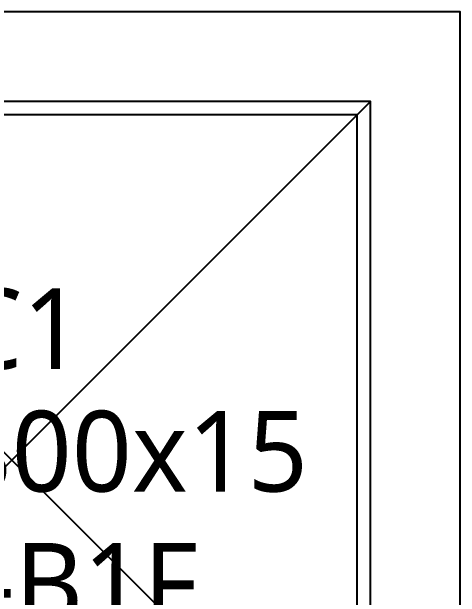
# Model space of a CAD drawing. Header units: millimetres. Extents: x -26983 to 60590, y 825 to 42375.
# Drawn here: x 58029.13 to 58038.91, y 17701.21 to 17713.99 of the extents above; entities that cross this region are included whole.
import ezdxf
from ezdxf.enums import TextEntityAlignment as Align

# ---------------------------------------------------------------- set-up
doc = ezdxf.new("R2010")
doc.units = ezdxf.units.MM
doc.header["$LTSCALE"] = 100
doc.header["$MEASUREMENT"] = 0
doc.layers.get('0').update_dxf_attribs({"linetype": 'CONTINUOUS'})
doc.layers.get('Defpoints').update_dxf_attribs({"color": 171, "linetype": 'CONTINUOUS'})
doc.layers.add('#프레임 라인', color=189, linetype='CONTINUOUS', plot=False)
doc.layers.add('ELE9', color=9, linetype='CONTINUOUS')
doc.styles.add('TE', font='malgun_0.ttf')

# ---------------------------------------------------------------- blocks, each defined once
blk = doc.blocks.new('C1-B2-B1')
at = {"layer": '#프레임 라인', "ltscale": 0.1}
blk.add_lwpolyline([(-500.05, -500), (499.95, -500), (499.95, 500), (-500.05, 500)], close=True, dxfattribs=at)
for points in [[(-400, -400), (400, -400), (400, 400), (-400, 400)], [(-385, -385), (385, -385), (385, 385), (-385, 385)]]:
    blk.add_lwpolyline(points, close=True)
at = {"layer": 'Defpoints', "ltscale": 10000}
for p, q in [((-400, -400), (400, 400)), ((400, -400), (-400, 400))]:
    blk.add_line(p, q, dxfattribs=at)
at = {"layer": 'Defpoints', "style": 'TE'}
for s, p in [('C1', (8.52, 101.54)), ('800x800x15', (-0.09, -35.09)), ('B2-B1F', (14.98, -182.33))]:
    blk.add_text(s, height=90, dxfattribs=at).set_placement(p, align=Align.CENTER)
blk = doc.blocks.new('B2FF')
at = {"layer": 'ELE9', "color": 253, "ltscale": 0.1}
blk.add_blockref('C1-B2-B1', (37251924.72, 565896.34), dxfattribs=at)

msp = doc.modelspace()

# ---------------------------------------------------------------- block references
at = {"xscale": 0.01956471256889679, "yscale": 0.01956471256889679, "zscale": 0.01956471256889679}
msp.add_blockref('B2FF', (-670794.073, 6632.608), dxfattribs=at)

doc.saveas('drawing.dxf')
